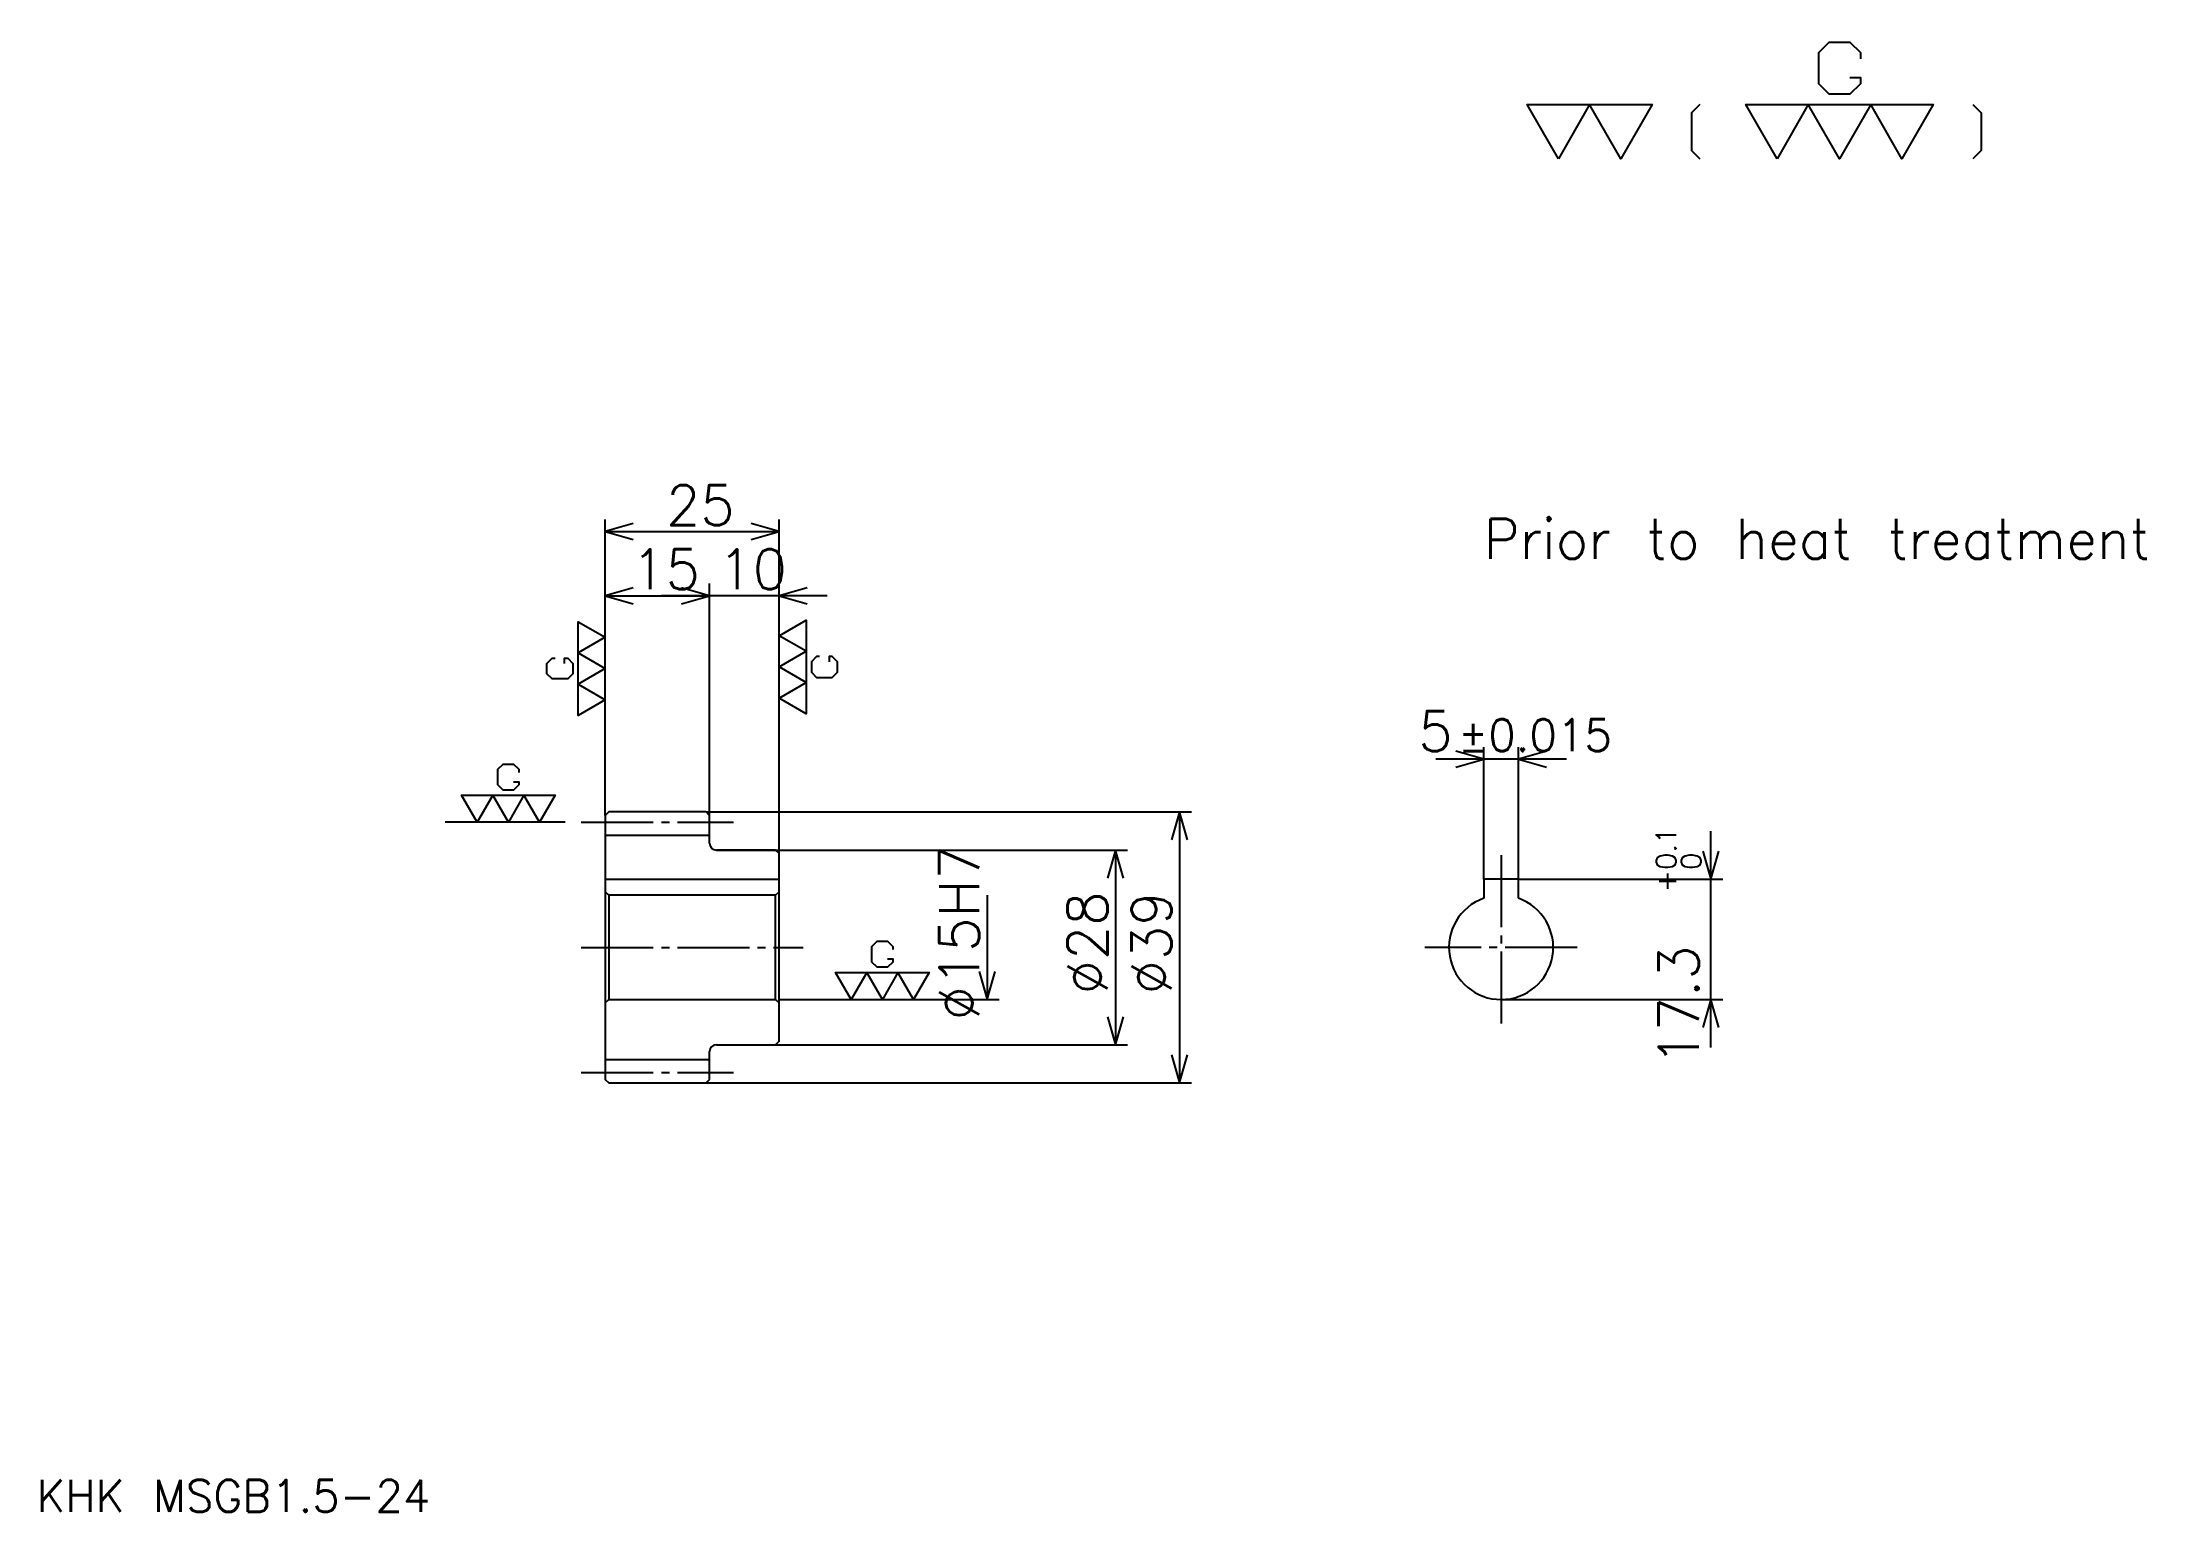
# Model space of a CAD drawing. Extents: x 12 to 315, y 13 to 224.
import ezdxf

# ---------------------------------------------------------------- set-up
doc = ezdxf.new("R2010")
doc.units = 0
doc.linetypes.add('DASHDOT', pattern=[13.826087, 10.369565, -1.152174, 1.152174, -1.152174])
doc.layers.get('0').update_dxf_attribs({"linetype": 'CONTINUOUS'})
doc.layers.add('DASHDOT', color=6, linetype='DASHDOT')
doc.styles.add('KANJI', font='TXT', dxfattribs={"bigfont": 'BIGFONT'})

msp = doc.modelspace()

# ---------------------------------------------------------------- linework, layer by layer
at = {"color": 5}
for p, q in [((93.326096, 113.402176), (93.326096, 155.456528)), ((118.326096, 113.402176), (118.326096, 155.456528)), ((93.326096, 153.728271), (118.326096, 153.728271)), ((108.326096, 113.402176), (108.326096, 146.239136)), ((93.326096, 144.510864), (108.326096, 144.510864)), ((125.239136, 144.510864), (101.413055, 144.510864)), ((219.695663, 103.702179), (219.695663, 122.713043)), ((224.695663, 103.702179), (224.695663, 122.713043)), ((231.608704, 120.984787), (212.782623, 120.984787)), ((93.326096, 112.902176), (93.326096, 113.402176)), ((107.826096, 113.402176), (118.326096, 113.402176)), ((108.326096, 112.902176), (108.326096, 113.402176)), ((118.326096, 113.402176), (177.663055, 113.402176)), ((118.326096, 107.402176), (118.326096, 113.402176)), ((175.934784, 113.402176), (175.934784, 74.402176)), ((252.347839, 79.489136), (252.347839, 110.615219)), ((109.326096, 107.902176), (118.326096, 107.902176)), ((118.326096, 107.902176), (168.445663, 107.902176)), ((166.717407, 107.902176), (166.717407, 79.902176)), ((224.695663, 103.702179), (254.076096, 103.702179)), ((148.282623, 101.402176), (148.282623, 86.402176)), ((118.326096, 86.402176), (150.01088, 86.402176)), ((222.195663, 86.402176), (254.076096, 86.402176)), ((109.326096, 79.902176), (118.326096, 79.902176)), ((118.326096, 79.902176), (168.445663, 79.902176)), ((107.826096, 74.402176), (118.326096, 74.402176)), ((118.326096, 74.402176), (177.663055, 74.402176))]:
    msp.add_line(p, q, dxfattribs=at)
at = {"color": 7}
msp.add_line((87.565224, 111.902176), (70.282616, 111.902176), dxfattribs=at)
at = {"color": 4}
for p, q in [((93.326096, 110.027176), (108.326096, 110.027176)), ((93.326096, 103.702179), (118.326096, 103.702179)), ((93.826096, 101.402176), (93.826096, 86.402176)), ((117.826096, 101.402176), (118.326096, 101.902176)), ((117.826096, 86.402176), (118.326096, 85.902176)), ((93.326096, 77.777176), (108.326096, 77.777176))]:
    msp.add_line(p, q, dxfattribs=at)
at = {"color": 7}
for points in [[(272.373901, 219.074356), (273.871735, 219.074356), (273.871735, 218.175659), (272.373901, 216.677826), (269.378265, 216.677826), (267.880432, 218.175659), (267.880432, 222.669144), (269.378265, 224.166962), (272.373901, 224.166962), (273.871735, 222.669144), (273.871735, 221.770447)], [(230.434784, 207.391312), (225.941299, 215.180008), (243.915222, 215.180008), (239.421738, 207.391312), (234.928268, 215.180008), (230.434784, 207.391312)], [(250.805222, 215.180008), (249.606964, 213.98175), (249.606964, 208.589569), (250.805222, 207.391312)], [(261.88913, 207.391312), (257.39566, 215.180008), (284.356537, 215.180008), (279.863037, 207.391312), (275.369568, 215.180008), (270.876099, 207.391312), (266.382599, 215.180008), (261.88913, 207.391312)], [(290.048279, 215.180008), (291.246521, 213.98175), (291.246521, 208.589569), (290.048279, 207.391312)], [(93.326096, 129.532608), (89.431747, 127.285873), (89.431747, 140.766312), (93.326096, 138.519562), (89.431747, 136.272827), (93.326096, 134.026093), (89.431747, 131.779358), (93.326096, 129.532608)], [(118.326096, 138.75), (122.220444, 140.996735), (122.220444, 127.516312), (118.326096, 129.763046), (122.220444, 132.009781), (118.326096, 134.256531), (122.220444, 136.503265), (118.326096, 138.75)], [(87.484573, 134.774994), (87.484573, 135.523926), (87.933922, 135.523926), (88.682831, 134.774994), (88.682831, 133.277176), (87.933922, 132.528259), (85.68718, 132.528259), (84.938271, 133.277176), (84.938271, 134.774994), (85.68718, 135.523926), (86.136528, 135.523926)], [(124.167618, 135.754349), (123.718269, 135.754349), (122.96936, 135.005432), (122.96936, 133.507614), (123.718269, 132.758698), (125.965012, 132.758698), (126.713921, 133.507614), (126.713921, 135.005432), (125.965012, 135.754349), (125.515656, 135.754349), (125.515656, 135.005432)], [(80.133705, 117.743698), (80.882614, 117.743698), (80.882614, 117.29435), (80.133705, 116.545441), (78.63588, 116.545441), (77.886963, 117.29435), (77.886963, 119.541092), (78.63588, 120.290001), (80.133705, 120.290001), (80.882614, 119.541092), (80.882614, 119.091743)], [(74.891312, 111.902176), (72.644577, 115.796524), (86.125008, 115.796524), (83.878273, 111.902176), (81.631531, 115.796524), (79.384796, 111.902176), (77.138054, 115.796524), (74.891312, 111.902176)], [(133.938049, 92.243698), (134.686966, 92.243698), (134.686966, 91.79435), (133.938049, 91.045441), (132.440216, 91.045441), (131.691315, 91.79435), (131.691315, 94.041092), (132.440216, 94.790001), (133.938049, 94.790001), (134.686966, 94.041092), (134.686966, 93.591743)], [(128.695663, 86.402176), (126.448921, 90.296524), (139.929352, 90.296524), (137.682617, 86.402176), (135.435883, 90.296524), (133.189133, 86.402176), (130.942398, 90.296524), (128.695663, 86.402176)]]:
    msp.add_lwpolyline(points, dxfattribs=at)
at = {"color": 5}
for points in [[(97.358704, 154.880432), (93.326096, 153.728271), (97.358704, 152.576096)], [(114.293488, 152.576096), (118.326096, 153.728271), (114.293488, 154.880432)], [(97.358704, 145.66304), (93.326096, 144.510864), (97.358704, 143.358704)], [(104.293488, 143.358704), (108.326096, 144.510864), (104.293488, 145.66304)], [(104.293488, 143.358704), (108.326096, 144.510864), (104.293488, 145.66304)], [(122.358704, 145.66304), (118.326096, 144.510864), (122.358704, 143.358704)], [(215.663055, 119.832611), (219.695663, 120.984787), (215.663055, 122.136955)], [(228.728271, 122.136955), (224.695663, 120.984787), (228.728271, 119.832611)], [(177.086975, 109.369568), (175.934784, 113.402176), (174.782623, 109.369568)], [(167.869568, 103.869568), (166.717407, 107.902176), (165.565216, 103.869568)], [(251.195663, 107.734787), (252.347839, 103.702179), (253.500015, 107.734787)], [(147.130447, 90.434784), (148.282623, 86.402176), (149.434784, 90.434784)], [(253.500015, 82.369568), (252.347839, 86.402176), (251.195663, 82.369568)], [(165.565216, 83.934784), (166.717407, 79.902176), (167.869568, 83.934784)], [(174.782623, 78.434784), (175.934784, 74.402176), (177.086975, 78.434784)]]:
    msp.add_lwpolyline(points, dxfattribs=at)
at = {"color": 4}
for points in [[(108.326096, 108.902176), (108.326096, 112.902176), (107.826096, 113.402176), (93.826096, 113.402176), (93.326096, 112.902176), (93.326096, 85.902176)], [(109.326096, 79.902176), (117.826096, 79.902176), (118.326096, 80.402176), (118.326096, 107.402176), (117.826096, 107.902176), (109.326096, 107.902176)], [(224.695663, 100.973244), (224.695663, 103.702179), (219.695663, 103.702179), (219.695663, 100.973244)], [(93.326096, 85.902176), (93.826096, 86.402176), (117.826096, 86.402176), (117.826096, 101.402176), (93.826096, 101.402176), (93.326096, 101.902176)], [(93.326096, 85.902176), (93.326096, 74.902176), (93.826096, 74.402176), (107.826096, 74.402176), (108.326096, 74.902176), (108.326096, 78.902176)]]:
    msp.add_lwpolyline(points, dxfattribs=at)
for centre, radius, start, end in [((109.326096, 108.902176), 1, 180, 270), ((222.195663, 93.902176), 7.5, 109.47122094, 70.52877906), ((109.326096, 78.902176), 1, 90, 180)]:
    msp.add_arc(centre, radius, start, end, dxfattribs=at)
at = {"layer": 'DASHDOT', "color": 7}
for p, q in [((89.869576, 111.902176), (111.782616, 111.902176)), ((222.195663, 107.158699), (222.195663, 82.945656)), ((89.869576, 93.902176), (121.782616, 93.902176)), ((233.152176, 93.902176), (211.239136, 93.902176)), ((89.869576, 75.902176), (111.782616, 75.902176))]:
    msp.add_line(p, q, dxfattribs=at)

# ---------------------------------------------------------------- texts
at = {"color": 7, "style": 'KANJI'}
for s, height, p in [('25', 5.76087, (102.081528, 154.649994)), ('Prior to heat treatment', 5.76087, (219.695663, 149.789124)), ('15', 5.76087, (97.081528, 145.432617)), ('10', 5.76087, (109.581528, 145.432617)), ('5', 5.76087, (210.304092, 122.136955)), ('%%p0.015', 4.608696, (216.006638, 122.136955)), ('KHK MSGB1.5-24', 4.608696, (11.521739, 12.673913))]:
    msp.add_text(s, height=height, dxfattribs=at).set_placement(p)
for s, height, p in [('0.1', 2.880435, (247.393494, 105.057281)), ('%%c15H7', 5.76087, (147.130447, 83.388588)), ('0', 2.880435, (250.965225, 105.057281)), ('+', 2.880435, (247.393494, 101.8312)), ('%%c28', 5.76087, (165.565216, 87.133156)), ('%%c39', 5.76087, (174.782623, 87.133156)), ('17.3', 5.76087, (250.619583, 76.895874))]:
    msp.add_text(s, height=height, rotation=90, dxfattribs=at).set_placement(p)

doc.saveas('drawing.dxf')
